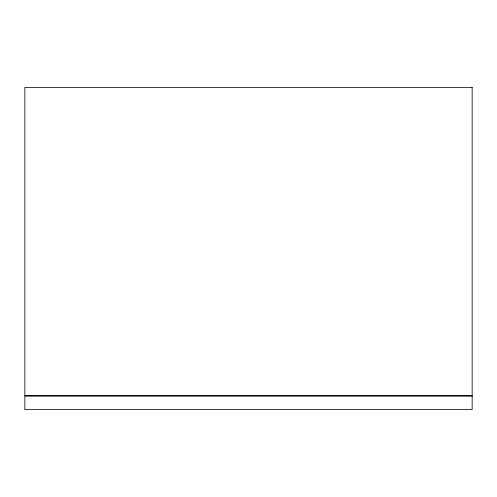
<?xml version="1.0" encoding="UTF-8"?>
<svg xmlns="http://www.w3.org/2000/svg" width="497" height="497" viewBox="0 0 497 497"><rect width="100%" height="100%" fill="white"/><g stroke="black" fill="none" stroke-linecap="round" stroke-linejoin="round"><path stroke-width="0.75" d="M472.15 87.391L24.85 87.391L24.85 395.836L472.15 395.836L472.15 87.391M472.15 395.947L24.85 395.947L24.85 409.609L472.15 409.609L472.15 395.947"/></g></svg>
